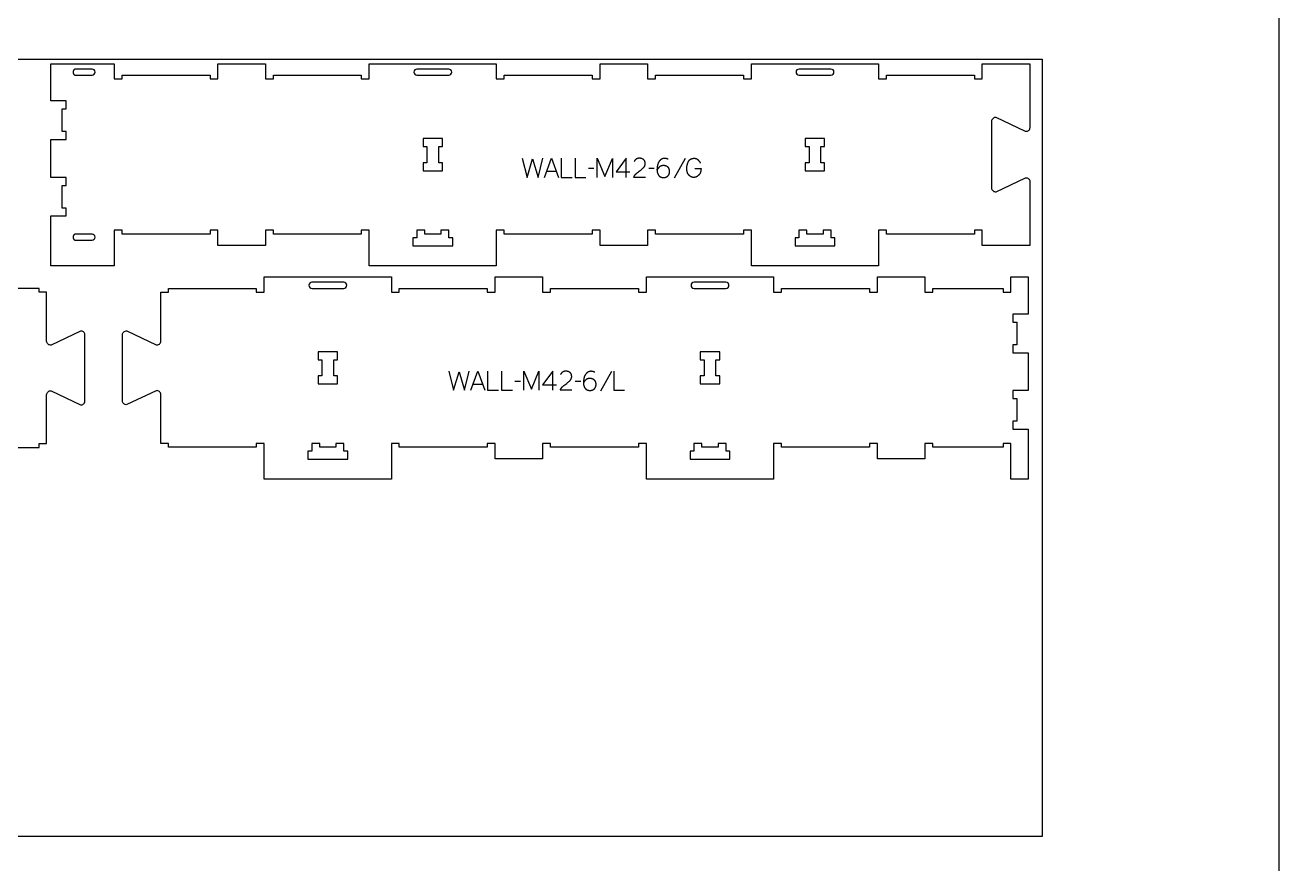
# Model space of a CAD drawing. Extents: x -4335 to -1151, y -27186 to -19593.
# Drawn here: x -3120 to -1151, y -25520 to -24203 of the extents above; entities that cross this region are included whole.
import ezdxf

# ---------------------------------------------------------------- set-up
doc = ezdxf.new("R2010")
doc.units = 0
for name, color, linetype in [('0_SHEET_SPRUCEPLY_2440X122', 1, 'CONTINUOUS'), ('1_ANYTOOL_1MMDEEP_LABELS_S', 2, 'CONTINUOUS'), ('3_ANYTOOL_CUTTHROUGH_INSID', 4, 'CONTINUOUS'), ('4_ANYTOOL_CUTTHROUGH_OUTSI', 5, 'CONTINUOUS'), ('DONOTCUT', 18, 'CONTINUOUS')]:
    doc.layers.add(name, color=color, linetype=linetype)

msp = doc.modelspace()

# ---------------------------------------------------------------- linework, layer by layer
at = {"layer": '0_SHEET_SPRUCEPLY_2440X122'}
msp.add_lwpolyline([(-1522.9, -24256.7), (-1522.9, -25476.7), (-3962.9, -25476.7), (-3962.9, -24256.7)], close=True, dxfattribs=at)
at = {"layer": '1_ANYTOOL_1MMDEEP_LABELS_S'}
for points in [[(-2339.1, -24412.3), (-2331.3, -24442.3), (-2322.9, -24413.2), (-2314.4, -24442.3), (-2306.9, -24412.3)], [(-2304.3, -24442.3), (-2293.5, -24412.3), (-2282.4, -24442.3)], [(-2278.1, -24412.3), (-2278.1, -24442.3), (-2261, -24442.3)], [(-2256.3, -24412.3), (-2256.3, -24442.3), (-2239.2, -24442.3)], [(-2226.6, -24428.4), (-2235.3, -24428.5)], [(-2221.4, -24442.3), (-2221.4, -24412.3), (-2209.4, -24440.6), (-2197.4, -24412.4), (-2197.4, -24442.3)], [(-2175.9, -24442.3), (-2175.8, -24412.2), (-2191.8, -24433.6)], [(-2145.6, -24442.2), (-2163.9, -24442.2), (-2163.8, -24441.7), (-2163.7, -24441.5), (-2163.6, -24441.3), (-2163.6, -24441.1), (-2163.5, -24440.8), (-2163.4, -24440.6), (-2163.3, -24440.4), (-2163.2, -24440.2), (-2163.1, -24440), (-2163, -24439.8), (-2162.9, -24439.6), (-2162.7, -24439.4), (-2162.6, -24439.2), (-2162.5, -24439), (-2162.4, -24438.8), (-2162.2, -24438.6), (-2162.1, -24438.4), (-2162, -24438.2), (-2161.8, -24438.1), (-2161.7, -24437.9), (-2161.6, -24437.7), (-2161.4, -24437.5), (-2161.2, -24437.3), (-2161.1, -24437.2), (-2160.9, -24437), (-2160.8, -24436.8), (-2160.6, -24436.7), (-2160.4, -24436.5), (-2160.3, -24436.3), (-2159.9, -24436), (-2158.4, -24434.8), (-2156.9, -24433.6), (-2155.4, -24432.5), (-2153.9, -24431.3), (-2153.1, -24430.8), (-2152.4, -24430.2), (-2151.7, -24429.6), (-2151, -24429), (-2150.3, -24428.5), (-2149.7, -24427.9), (-2149.1, -24427.2), (-2148.5, -24426.6), (-2148.3, -24426.5), (-2148.2, -24426.3), (-2148.1, -24426.2), (-2147.9, -24426), (-2147.8, -24425.8), (-2147.7, -24425.7), (-2147.6, -24425.5), (-2147.4, -24425.3), (-2147.3, -24425.1), (-2147.2, -24425), (-2147.1, -24424.8), (-2147, -24424.6), (-2146.9, -24424.4), (-2146.9, -24424.2), (-2146.8, -24424), (-2146.7, -24423.9), (-2146.6, -24423.7), (-2146.6, -24423.5), (-2146.5, -24423.3), (-2146.4, -24423.1), (-2146.4, -24422.9), (-2146.3, -24422.7), (-2146.3, -24422.5), (-2146.3, -24422.2), (-2146.2, -24422), (-2146.2, -24421.8), (-2146.2, -24421.6), (-2146.2, -24421.4), (-2146.1, -24421.2), (-2146.1, -24420.9), (-2146.1, -24420.7), (-2146.1, -24420.5), (-2146.1, -24420.2), (-2146.1, -24420), (-2146.1, -24419.8), (-2146.2, -24419.5), (-2146.2, -24419.3), (-2146.2, -24419.1), (-2146.2, -24418.8), (-2146.3, -24418.6), (-2146.3, -24418.4), (-2146.4, -24418.2), (-2146.4, -24418), (-2146.5, -24417.7), (-2146.5, -24417.5), (-2146.6, -24417.3), (-2146.7, -24417.1), (-2146.7, -24417), (-2146.8, -24416.8), (-2146.9, -24416.6), (-2147, -24416.4), (-2147.1, -24416.2), (-2147.2, -24416), (-2147.3, -24415.9), (-2147.4, -24415.7), (-2147.5, -24415.5), (-2147.7, -24415.4), (-2147.8, -24415.2), (-2147.9, -24415.1), (-2148.1, -24414.9), (-2148.2, -24414.8), (-2148.3, -24414.6), (-2148.5, -24414.5), (-2148.6, -24414.4), (-2148.8, -24414.2), (-2149, -24414.1), (-2149.1, -24414), (-2149.3, -24413.9), (-2149.5, -24413.8), (-2149.6, -24413.7), (-2149.8, -24413.6), (-2150, -24413.5), (-2150.2, -24413.4), (-2150.4, -24413.3), (-2150.5, -24413.2), (-2150.7, -24413.1), (-2150.9, -24413), (-2151.1, -24412.9), (-2151.3, -24412.9), (-2151.5, -24412.8), (-2151.7, -24412.7), (-2151.9, -24412.7), (-2152.1, -24412.6), (-2152.3, -24412.6), (-2152.5, -24412.5), (-2152.7, -24412.5), (-2153, -24412.4), (-2153.2, -24412.4), (-2153.4, -24412.4), (-2153.6, -24412.3), (-2153.9, -24412.3), (-2154.1, -24412.3), (-2154.3, -24412.3), (-2154.6, -24412.3), (-2155, -24412.3), (-2155.4, -24412.3), (-2155.8, -24412.3), (-2156.1, -24412.3), (-2156.5, -24412.3), (-2156.8, -24412.4), (-2157.1, -24412.4), (-2157.5, -24412.5), (-2157.8, -24412.6), (-2158.1, -24412.7), (-2158.2, -24412.7), (-2158.4, -24412.8), (-2158.6, -24412.8), (-2158.7, -24412.9), (-2158.8, -24412.9), (-2159, -24413), (-2159.1, -24413), (-2159.3, -24413.1), (-2159.4, -24413.2), (-2159.6, -24413.2), (-2159.7, -24413.3), (-2159.8, -24413.4), (-2160, -24413.5), (-2160.1, -24413.5), (-2160.2, -24413.6), (-2160.4, -24413.7), (-2160.5, -24413.8), (-2160.6, -24413.9), (-2160.8, -24414), (-2160.9, -24414.1), (-2161, -24414.2), (-2161.1, -24414.3), (-2161.2, -24414.4), (-2161.4, -24414.5), (-2161.5, -24414.6), (-2161.6, -24414.7), (-2161.7, -24414.8), (-2161.8, -24414.9), (-2161.9, -24415), (-2162, -24415.1), (-2162.1, -24415.3), (-2162.2, -24415.4), (-2162.4, -24415.6), (-2162.6, -24415.9), (-2162.8, -24416.2), (-2163, -24416.5), (-2163.2, -24416.8), (-2163.4, -24417.1), (-2163.5, -24417.4)], [(-2131.9, -24428.4), (-2140.7, -24428.5)], [(-2109.9, -24413.9), (-2110.3, -24413.8), (-2110.6, -24413.6), (-2110.9, -24413.4), (-2111.3, -24413.3), (-2111.6, -24413.2), (-2112, -24413), (-2112.3, -24412.9), (-2112.7, -24412.8), (-2113, -24412.7), (-2113.4, -24412.7), (-2113.7, -24412.6), (-2114.1, -24412.5), (-2114.4, -24412.5), (-2114.8, -24412.5), (-2115.1, -24412.4), (-2115.5, -24412.4), (-2115.8, -24412.4), (-2116.1, -24412.4), (-2116.4, -24412.5), (-2116.7, -24412.5), (-2117, -24412.5), (-2117.3, -24412.6), (-2117.6, -24412.6), (-2117.9, -24412.7), (-2118.2, -24412.7), (-2118.5, -24412.8), (-2118.8, -24412.9), (-2119, -24413), (-2119.3, -24413.1), (-2119.6, -24413.2), (-2119.8, -24413.3), (-2120.1, -24413.4), (-2120.3, -24413.5), (-2120.6, -24413.7), (-2120.8, -24413.8), (-2121.1, -24414), (-2121.3, -24414.2), (-2121.5, -24414.3), (-2121.8, -24414.5), (-2122, -24414.7), (-2122.2, -24414.9), (-2122.4, -24415.1), (-2122.6, -24415.3), (-2122.8, -24415.5), (-2123, -24415.8), (-2123.2, -24416), (-2123.4, -24416.2), (-2123.6, -24416.5), (-2124, -24417), (-2124.3, -24417.5), (-2124.7, -24418), (-2125, -24418.6), (-2125.3, -24419.1), (-2125.6, -24419.6), (-2125.8, -24420.2), (-2126, -24420.7), (-2126.3, -24421.3), (-2126.5, -24421.8), (-2126.6, -24422.4), (-2126.8, -24423), (-2126.9, -24423.5), (-2127, -24424.1), (-2127.1, -24424.7), (-2127.2, -24425.3), (-2127.5, -24427.1), (-2127.5, -24427.3), (-2127.6, -24427.6), (-2127.6, -24428), (-2127.6, -24428.3), (-2127.6, -24429), (-2127.7, -24429.9), (-2127.7, -24430.5), (-2127.6, -24431.1), (-2127.6, -24431.7), (-2127.5, -24432.2), (-2127.5, -24432.8), (-2127.4, -24433.4), (-2127.3, -24433.6), (-2127.2, -24433.9), (-2127.2, -24434.2), (-2127.1, -24434.5), (-2127, -24434.7), (-2127, -24435), (-2126.9, -24435.3), (-2126.8, -24435.5), (-2126.7, -24435.8), (-2126.6, -24436.1), (-2126.5, -24436.3), (-2126.4, -24436.6), (-2126.3, -24436.8), (-2126.2, -24437.1), (-2126, -24437.3), (-2125.9, -24437.6), (-2125.8, -24437.8), (-2125.6, -24438.1), (-2125.5, -24438.3), (-2125.4, -24438.5), (-2125.2, -24438.8), (-2125.1, -24439), (-2124.9, -24439.2), (-2124.7, -24439.4), (-2124.6, -24439.5), (-2124.6, -24439.6), (-2124.5, -24439.7), (-2124.4, -24439.8), (-2124.3, -24439.9), (-2124.2, -24440), (-2124.1, -24440.1), (-2124, -24440.2), (-2123.9, -24440.3), (-2123.8, -24440.4), (-2123.7, -24440.5), (-2123.6, -24440.6), (-2123.5, -24440.6), (-2123.4, -24440.7), (-2123.3, -24440.8), (-2123.2, -24440.9), (-2123, -24440.9), (-2122.9, -24441), (-2122.8, -24441.1), (-2122.7, -24441.2), (-2122.5, -24441.3), (-2122.2, -24441.4), (-2122, -24441.5), (-2121.7, -24441.6), (-2121.5, -24441.7), (-2121.2, -24441.8), (-2120.9, -24441.9), (-2120.6, -24442), (-2120.4, -24442.1), (-2120.1, -24442.1), (-2119.8, -24442.2), (-2119.5, -24442.3), (-2119.1, -24442.3), (-2118.8, -24442.3), (-2118.5, -24442.4), (-2118.2, -24442.4), (-2117.8, -24442.4), (-2117.5, -24442.4), (-2117.2, -24442.4), (-2117, -24442.4), (-2116.7, -24442.4), (-2116.4, -24442.4), (-2116.2, -24442.4), (-2115.9, -24442.3), (-2115.7, -24442.3), (-2115.4, -24442.3), (-2115.2, -24442.2), (-2114.9, -24442.2), (-2114.7, -24442.1), (-2114.5, -24442.1), (-2114.2, -24442), (-2114, -24441.9), (-2113.8, -24441.9), (-2113.6, -24441.8), (-2113.3, -24441.7), (-2113.1, -24441.6), (-2112.9, -24441.5), (-2112.7, -24441.4), (-2112.5, -24441.3), (-2112.3, -24441.2), (-2112.1, -24441.1), (-2111.9, -24441), (-2111.7, -24440.9), (-2111.5, -24440.7), (-2111.4, -24440.6), (-2111.2, -24440.5), (-2111, -24440.3), (-2110.8, -24440.2), (-2110.7, -24440), (-2110.5, -24439.9), (-2110.3, -24439.7), (-2110.2, -24439.5), (-2110, -24439.4), (-2109.9, -24439.2), (-2109.7, -24439), (-2109.6, -24438.8), (-2109.5, -24438.7), (-2109.4, -24438.5), (-2109.2, -24438.3), (-2109.1, -24438.1), (-2109, -24437.9), (-2108.9, -24437.7), (-2108.8, -24437.5), (-2108.7, -24437.3), (-2108.6, -24437.1), (-2108.5, -24436.9), (-2108.5, -24436.6), (-2108.4, -24436.4), (-2108.3, -24436.2), (-2108.2, -24436), (-2108.2, -24435.7), (-2108.1, -24435.5), (-2108.1, -24435.3), (-2108, -24435), (-2108, -24434.8), (-2108, -24434.5), (-2107.9, -24434.3), (-2107.9, -24434), (-2107.9, -24433.8), (-2107.9, -24433.5), (-2107.9, -24433.3), (-2107.8, -24433), (-2107.8, -24432.7), (-2107.9, -24432.5), (-2107.9, -24432.2), (-2107.9, -24431.9), (-2107.9, -24431.7), (-2107.9, -24431.4), (-2108, -24431.2), (-2108, -24430.9), (-2108, -24430.7), (-2108.1, -24430.4), (-2108.1, -24430.2), (-2108.2, -24430), (-2108.3, -24429.8), (-2108.3, -24429.5), (-2108.4, -24429.3), (-2108.5, -24429.1), (-2108.6, -24428.9), (-2108.6, -24428.7), (-2108.7, -24428.5), (-2108.8, -24428.3), (-2108.9, -24428.1), (-2109.1, -24427.9), (-2109.2, -24427.7), (-2109.3, -24427.5), (-2109.4, -24427.3), (-2109.5, -24427.2), (-2109.7, -24427), (-2109.8, -24426.8), (-2110, -24426.7), (-2110.1, -24426.5), (-2110.3, -24426.3), (-2110.4, -24426.2), (-2110.6, -24426), (-2110.8, -24425.9), (-2110.9, -24425.8), (-2111.1, -24425.6), (-2111.3, -24425.5), (-2111.5, -24425.4), (-2111.7, -24425.2), (-2111.9, -24425.1), (-2112, -24425), (-2112.2, -24424.9), (-2112.4, -24424.8), (-2112.6, -24424.7), (-2112.8, -24424.6), (-2113.1, -24424.5), (-2113.3, -24424.4), (-2113.5, -24424.4), (-2113.7, -24424.3), (-2113.9, -24424.2), (-2114.1, -24424.2), (-2114.4, -24424.1), (-2114.6, -24424), (-2114.8, -24424), (-2115.1, -24423.9), (-2115.3, -24423.9), (-2115.6, -24423.9), (-2115.8, -24423.8), (-2116.1, -24423.8), (-2116.3, -24423.8), (-2116.6, -24423.8), (-2116.8, -24423.7), (-2117.1, -24423.7), (-2117.4, -24423.7), (-2117.8, -24423.7), (-2118.3, -24423.7), (-2118.5, -24423.8), (-2118.7, -24423.8), (-2119, -24423.8), (-2119.2, -24423.8), (-2119.4, -24423.9), (-2119.6, -24423.9), (-2119.8, -24423.9), (-2120, -24424), (-2120.2, -24424), (-2120.4, -24424.1), (-2120.6, -24424.1), (-2120.8, -24424.2), (-2121, -24424.2), (-2121.2, -24424.3), (-2121.4, -24424.4), (-2121.6, -24424.4), (-2121.8, -24424.5), (-2121.9, -24424.6), (-2122.1, -24424.7), (-2122.3, -24424.8), (-2122.4, -24424.9), (-2122.6, -24424.9), (-2122.8, -24425), (-2122.9, -24425.1), (-2123.1, -24425.3), (-2123.3, -24425.4), (-2123.4, -24425.5), (-2123.6, -24425.6), (-2123.7, -24425.7), (-2123.9, -24425.8), (-2124, -24426), (-2124.2, -24426.1), (-2124.4, -24426.4), (-2124.7, -24426.7), (-2125, -24427), (-2125.3, -24427.3), (-2125.5, -24427.6), (-2125.8, -24427.9), (-2126, -24428.3), (-2126.3, -24428.6), (-2126.5, -24429), (-2126.7, -24429.4), (-2127, -24429.8), (-2127.2, -24430.2), (-2127.4, -24430.7), (-2127.6, -24431.1)], [(-2083.5, -24412.7), (-2100.6, -24443.5)], [(-2068.2, -24428.5), (-2058.5, -24428.5), (-2058.5, -24429.3), (-2058.6, -24430.1), (-2058.6, -24430.5), (-2058.7, -24430.9), (-2058.7, -24431.3), (-2058.8, -24431.7), (-2058.8, -24432), (-2058.9, -24432.4), (-2059, -24432.8), (-2059.1, -24433.1), (-2059.2, -24433.4), (-2059.3, -24433.8), (-2059.4, -24434.1), (-2059.5, -24434.4), (-2059.6, -24434.8), (-2059.7, -24435.1), (-2059.9, -24435.4), (-2060, -24435.7), (-2060.1, -24436), (-2060.3, -24436.2), (-2060.5, -24436.5), (-2060.6, -24436.8), (-2060.8, -24437.1), (-2061, -24437.3), (-2061.2, -24437.6), (-2061.3, -24437.8), (-2061.5, -24438.1), (-2061.8, -24438.3), (-2062, -24438.5), (-2062.2, -24438.8), (-2062.4, -24439), (-2062.6, -24439.2), (-2062.8, -24439.4), (-2063.1, -24439.6), (-2063.3, -24439.8), (-2063.5, -24440), (-2063.8, -24440.1), (-2064, -24440.3), (-2064.2, -24440.5), (-2064.5, -24440.6), (-2064.7, -24440.8), (-2064.9, -24440.9), (-2065.2, -24441), (-2065.4, -24441.2), (-2065.6, -24441.3), (-2065.9, -24441.4), (-2066.1, -24441.5), (-2066.4, -24441.6), (-2066.6, -24441.7), (-2066.8, -24441.8), (-2067.1, -24441.9), (-2067.3, -24441.9), (-2067.6, -24442), (-2067.8, -24442.1), (-2068.1, -24442.1), (-2068.3, -24442.2), (-2068.6, -24442.2), (-2068.8, -24442.2), (-2069.1, -24442.3), (-2069.4, -24442.3), (-2069.6, -24442.3), (-2069.9, -24442.3), (-2070.1, -24442.3), (-2070.4, -24442.3), (-2070.6, -24442.3), (-2070.9, -24442.3), (-2071.2, -24442.2), (-2071.4, -24442.2), (-2071.7, -24442.2), (-2071.9, -24442.1), (-2072.2, -24442.1), (-2072.4, -24442), (-2072.6, -24441.9), (-2072.9, -24441.8), (-2073.1, -24441.8), (-2073.4, -24441.7), (-2073.6, -24441.6), (-2073.8, -24441.5), (-2074.1, -24441.3), (-2074.3, -24441.2), (-2074.6, -24441.1), (-2074.8, -24441), (-2075, -24440.8), (-2075.2, -24440.7), (-2075.5, -24440.5), (-2075.7, -24440.4), (-2075.9, -24440.2), (-2076.1, -24440), (-2076.4, -24439.8), (-2076.6, -24439.6), (-2076.8, -24439.4), (-2077, -24439.2), (-2077.2, -24439), (-2077.5, -24438.8), (-2077.7, -24438.6), (-2077.9, -24438.3), (-2078.1, -24438.1), (-2078.3, -24437.8), (-2078.4, -24437.6), (-2078.6, -24437.3), (-2078.8, -24437.1), (-2079, -24436.8), (-2079.1, -24436.5), (-2079.3, -24436.2), (-2079.4, -24435.9), (-2079.5, -24435.6), (-2079.7, -24435.3), (-2079.8, -24434.9), (-2079.9, -24434.6), (-2080, -24434.3), (-2080.1, -24433.9), (-2080.2, -24433.6), (-2080.3, -24433.2), (-2080.4, -24432.8), (-2080.5, -24432.5), (-2080.6, -24432.1), (-2080.6, -24431.7), (-2080.7, -24431.3), (-2080.7, -24430.9), (-2080.8, -24430.4), (-2080.8, -24429.6), (-2080.9, -24428.7), (-2080.9, -24427.8), (-2080.9, -24427.1), (-2080.8, -24426.4), (-2080.8, -24425.8), (-2080.7, -24425.1), (-2080.6, -24424.4), (-2080.5, -24423.8), (-2080.4, -24423.1), (-2080.2, -24422.4), (-2080, -24421.8), (-2079.8, -24421.1), (-2079.6, -24420.5), (-2079.4, -24419.8), (-2079.1, -24419.2), (-2078.8, -24418.6), (-2078.5, -24417.9), (-2078.2, -24417.3), (-2078, -24417), (-2077.9, -24416.7), (-2077.7, -24416.4), (-2077.5, -24416.1), (-2077.3, -24415.9), (-2077.2, -24415.7), (-2077.1, -24415.6), (-2077, -24415.5), (-2076.9, -24415.3), (-2076.8, -24415.2), (-2076.6, -24415.1), (-2076.5, -24415), (-2076.4, -24414.9), (-2076.3, -24414.8), (-2076.2, -24414.7), (-2076.1, -24414.5), (-2075.9, -24414.4), (-2075.8, -24414.3), (-2075.7, -24414.2), (-2075.6, -24414.1), (-2075.4, -24414), (-2075.3, -24414), (-2075.2, -24413.9), (-2075, -24413.8), (-2074.9, -24413.7), (-2074.8, -24413.6), (-2074.6, -24413.5), (-2074.5, -24413.5), (-2074.3, -24413.4), (-2074.2, -24413.3), (-2074, -24413.2), (-2073.9, -24413.2), (-2073.7, -24413.1), (-2073.6, -24413), (-2073.4, -24413), (-2073.3, -24412.9), (-2073.1, -24412.9), (-2072.8, -24412.8), (-2072.5, -24412.7), (-2072.1, -24412.6), (-2071.8, -24412.5), (-2071.4, -24412.4), (-2071.1, -24412.4), (-2070.7, -24412.3), (-2070.3, -24412.3), (-2070, -24412.3), (-2069.6, -24412.3), (-2069.2, -24412.3), (-2069, -24412.3), (-2068.7, -24412.3), (-2068.5, -24412.3), (-2068.3, -24412.3), (-2068.1, -24412.3), (-2067.9, -24412.3), (-2067.7, -24412.4), (-2067.5, -24412.4), (-2067.3, -24412.4), (-2067.1, -24412.5), (-2066.9, -24412.5), (-2066.7, -24412.6), (-2066.5, -24412.6), (-2066.3, -24412.7), (-2066.1, -24412.8), (-2065.9, -24412.8), (-2065.7, -24412.9), (-2065.6, -24413), (-2065.4, -24413.1), (-2065.2, -24413.2), (-2065, -24413.2), (-2064.9, -24413.3), (-2064.7, -24413.4), (-2064.5, -24413.5), (-2064.4, -24413.7), (-2064.2, -24413.8), (-2064.1, -24413.9), (-2063.9, -24414), (-2063.8, -24414.1), (-2063.6, -24414.3), (-2063.5, -24414.4), (-2063.3, -24414.5), (-2063.1, -24414.8), (-2062.8, -24415.1), (-2062.5, -24415.4), (-2062.3, -24415.7), (-2062, -24416), (-2061.8, -24416.3), (-2061.5, -24416.6), (-2061.3, -24417), (-2061.1, -24417.3), (-2060.9, -24417.6), (-2060.6, -24417.9), (-2060.4, -24418.3), (-2060.2, -24418.6), (-2060, -24419), (-2059.9, -24419.3), (-2059.7, -24419.7)], [(-2300.9, -24432.7), (-2286, -24432.7)], [(-2191.8, -24433.6), (-2170.1, -24433.6)], [(-2454.6, -24746.4), (-2446.9, -24776.4), (-2438.4, -24747.3), (-2429.9, -24776.4), (-2422.4, -24746.4)], [(-2419.9, -24776.4), (-2409, -24746.4), (-2397.9, -24776.4)], [(-2393.6, -24746.4), (-2393.6, -24776.4), (-2376.5, -24776.4)], [(-2371.8, -24746.4), (-2371.8, -24776.4), (-2354.7, -24776.4)], [(-2342.1, -24762.6), (-2350.9, -24762.6)], [(-2336.9, -24776.4), (-2336.9, -24746.4), (-2324.9, -24774.8), (-2312.9, -24746.6), (-2312.9, -24776.4)], [(-2291.4, -24776.4), (-2291.3, -24746.4), (-2307.4, -24767.8)], [(-2261.2, -24776.4), (-2279.5, -24776.4), (-2279.3, -24775.9), (-2279.2, -24775.7), (-2279.1, -24775.5), (-2279.1, -24775.2), (-2279, -24775), (-2278.9, -24774.8), (-2278.8, -24774.6), (-2278.7, -24774.4), (-2278.6, -24774.2), (-2278.5, -24774), (-2278.4, -24773.8), (-2278.2, -24773.6), (-2278.1, -24773.4), (-2278, -24773.2), (-2277.9, -24773), (-2277.8, -24772.8), (-2277.6, -24772.6), (-2277.5, -24772.4), (-2277.3, -24772.2), (-2277.2, -24772), (-2277.1, -24771.9), (-2276.9, -24771.7), (-2276.8, -24771.5), (-2276.6, -24771.3), (-2276.4, -24771.2), (-2276.3, -24771), (-2276.1, -24770.8), (-2275.9, -24770.7), (-2275.8, -24770.5), (-2275.4, -24770.2), (-2273.9, -24769), (-2272.4, -24767.8), (-2270.9, -24766.6), (-2269.4, -24765.5), (-2268.6, -24765), (-2267.9, -24764.4), (-2267.2, -24763.8), (-2266.5, -24763.2), (-2265.8, -24762.6), (-2265.2, -24762), (-2264.6, -24761.4), (-2264, -24760.8), (-2263.8, -24760.6), (-2263.7, -24760.5), (-2263.6, -24760.3), (-2263.4, -24760.2), (-2263.3, -24760), (-2263.2, -24759.8), (-2263.1, -24759.7), (-2262.9, -24759.5), (-2262.8, -24759.3), (-2262.7, -24759.1), (-2262.6, -24759), (-2262.5, -24758.8), (-2262.5, -24758.6), (-2262.4, -24758.4), (-2262.3, -24758.2), (-2262.2, -24758), (-2262.1, -24757.8), (-2262.1, -24757.6), (-2262, -24757.4), (-2262, -24757.2), (-2261.9, -24757), (-2261.9, -24756.8), (-2261.8, -24756.6), (-2261.8, -24756.4), (-2261.7, -24756.2), (-2261.7, -24756), (-2261.7, -24755.8), (-2261.7, -24755.6), (-2261.6, -24755.3), (-2261.6, -24755.1), (-2261.6, -24754.9), (-2261.6, -24754.7), (-2261.6, -24754.4), (-2261.6, -24754.2), (-2261.6, -24753.9), (-2261.7, -24753.7), (-2261.7, -24753.5), (-2261.7, -24753.2), (-2261.7, -24753), (-2261.8, -24752.8), (-2261.8, -24752.6), (-2261.9, -24752.3), (-2261.9, -24752.1), (-2262, -24751.9), (-2262, -24751.7), (-2262.1, -24751.5), (-2262.2, -24751.3), (-2262.3, -24751.1), (-2262.3, -24750.9), (-2262.4, -24750.8), (-2262.5, -24750.6), (-2262.6, -24750.4), (-2262.7, -24750.2), (-2262.8, -24750), (-2262.9, -24749.9), (-2263, -24749.7), (-2263.2, -24749.6), (-2263.3, -24749.4), (-2263.4, -24749.2), (-2263.6, -24749.1), (-2263.7, -24749), (-2263.8, -24748.8), (-2264, -24748.7), (-2264.2, -24748.5), (-2264.3, -24748.4), (-2264.5, -24748.3), (-2264.6, -24748.2), (-2264.8, -24748.1), (-2265, -24747.9), (-2265.1, -24747.8), (-2265.3, -24747.7), (-2265.5, -24747.6), (-2265.7, -24747.5), (-2265.9, -24747.4), (-2266, -24747.4), (-2266.2, -24747.3), (-2266.4, -24747.2), (-2266.6, -24747.1), (-2266.8, -24747), (-2267, -24747), (-2267.2, -24746.9), (-2267.4, -24746.8), (-2267.6, -24746.8), (-2267.8, -24746.7), (-2268, -24746.7), (-2268.3, -24746.7), (-2268.5, -24746.6), (-2268.7, -24746.6), (-2268.9, -24746.5), (-2269.1, -24746.5), (-2269.4, -24746.5), (-2269.6, -24746.5), (-2269.8, -24746.5), (-2270.1, -24746.5), (-2270.5, -24746.4), (-2270.9, -24746.5), (-2271.3, -24746.5), (-2271.6, -24746.5), (-2272, -24746.5), (-2272.3, -24746.6), (-2272.6, -24746.6), (-2273, -24746.7), (-2273.3, -24746.8), (-2273.6, -24746.8), (-2273.8, -24746.9), (-2273.9, -24746.9), (-2274.1, -24747), (-2274.2, -24747), (-2274.4, -24747.1), (-2274.5, -24747.2), (-2274.6, -24747.2), (-2274.8, -24747.3), (-2274.9, -24747.4), (-2275.1, -24747.4), (-2275.2, -24747.5), (-2275.3, -24747.6), (-2275.5, -24747.6), (-2275.6, -24747.7), (-2275.7, -24747.8), (-2275.9, -24747.9), (-2276, -24748), (-2276.1, -24748.1), (-2276.3, -24748.2), (-2276.4, -24748.2), (-2276.5, -24748.3), (-2276.6, -24748.4), (-2276.7, -24748.5), (-2276.9, -24748.6), (-2277, -24748.7), (-2277.1, -24748.9), (-2277.2, -24749), (-2277.3, -24749.1), (-2277.4, -24749.2), (-2277.5, -24749.3), (-2277.6, -24749.4), (-2277.7, -24749.6), (-2277.9, -24749.8), (-2278.1, -24750.1), (-2278.3, -24750.4), (-2278.5, -24750.6), (-2278.7, -24750.9), (-2278.9, -24751.2), (-2279, -24751.5)], [(-2247.4, -24762.6), (-2256.2, -24762.6)], [(-2225.4, -24748.1), (-2225.8, -24747.9), (-2226.1, -24747.8), (-2226.5, -24747.6), (-2226.8, -24747.5), (-2227.1, -24747.3), (-2227.5, -24747.2), (-2227.8, -24747.1), (-2228.2, -24747), (-2228.5, -24746.9), (-2228.9, -24746.8), (-2229.2, -24746.8), (-2229.6, -24746.7), (-2229.9, -24746.7), (-2230.3, -24746.6), (-2230.6, -24746.6), (-2231, -24746.6), (-2231.3, -24746.6), (-2231.6, -24746.6), (-2231.9, -24746.6), (-2232.2, -24746.7), (-2232.5, -24746.7), (-2232.8, -24746.7), (-2233.1, -24746.8), (-2233.4, -24746.8), (-2233.7, -24746.9), (-2234, -24747), (-2234.3, -24747.1), (-2234.5, -24747.2), (-2234.8, -24747.3), (-2235.1, -24747.4), (-2235.3, -24747.5), (-2235.6, -24747.6), (-2235.8, -24747.7), (-2236.1, -24747.9), (-2236.3, -24748), (-2236.6, -24748.2), (-2236.8, -24748.3), (-2237, -24748.5), (-2237.3, -24748.7), (-2237.5, -24748.9), (-2237.7, -24749.1), (-2237.9, -24749.3), (-2238.1, -24749.5), (-2238.3, -24749.7), (-2238.5, -24749.9), (-2238.7, -24750.2), (-2238.9, -24750.4), (-2239.1, -24750.7), (-2239.5, -24751.2), (-2239.9, -24751.7), (-2240.2, -24752.2), (-2240.5, -24752.8), (-2240.8, -24753.3), (-2241.1, -24753.8), (-2241.3, -24754.4), (-2241.6, -24754.9), (-2241.8, -24755.5), (-2242, -24756), (-2242.1, -24756.6), (-2242.3, -24757.1), (-2242.4, -24757.7), (-2242.6, -24758.3), (-2242.7, -24758.9), (-2242.7, -24759.4), (-2243, -24761.2), (-2243, -24761.5), (-2243.1, -24761.8), (-2243.1, -24762.1), (-2243.1, -24762.5), (-2243.1, -24763.2), (-2243.2, -24764.1), (-2243.2, -24764.7), (-2243.1, -24765.3), (-2243.1, -24765.8), (-2243, -24766.4), (-2243, -24767), (-2242.9, -24767.5), (-2242.8, -24767.8), (-2242.7, -24768.1), (-2242.7, -24768.4), (-2242.6, -24768.6), (-2242.5, -24768.9), (-2242.5, -24769.2), (-2242.4, -24769.4), (-2242.3, -24769.7), (-2242.2, -24770), (-2242.1, -24770.2), (-2242, -24770.5), (-2241.9, -24770.7), (-2241.8, -24771), (-2241.7, -24771.3), (-2241.5, -24771.5), (-2241.4, -24771.7), (-2241.3, -24772), (-2241.2, -24772.2), (-2241, -24772.5), (-2240.9, -24772.7), (-2240.7, -24773), (-2240.6, -24773.2), (-2240.4, -24773.4), (-2240.2, -24773.6), (-2240.1, -24773.7), (-2240.1, -24773.8), (-2240, -24773.9), (-2239.9, -24774), (-2239.8, -24774.1), (-2239.7, -24774.2), (-2239.6, -24774.3), (-2239.5, -24774.4), (-2239.4, -24774.5), (-2239.3, -24774.6), (-2239.2, -24774.7), (-2239.1, -24774.7), (-2239, -24774.8), (-2238.9, -24774.9), (-2238.8, -24775), (-2238.7, -24775.1), (-2238.6, -24775.1), (-2238.4, -24775.2), (-2238.3, -24775.3), (-2238.2, -24775.3), (-2238, -24775.5), (-2237.7, -24775.6), (-2237.5, -24775.7), (-2237.2, -24775.8), (-2237, -24775.9), (-2236.7, -24776), (-2236.4, -24776.1), (-2236.1, -24776.2), (-2235.9, -24776.3), (-2235.6, -24776.3), (-2235.3, -24776.4), (-2235, -24776.4), (-2234.7, -24776.5), (-2234.3, -24776.5), (-2234, -24776.5), (-2233.7, -24776.6), (-2233.3, -24776.6), (-2233, -24776.6), (-2232.7, -24776.6), (-2232.5, -24776.6), (-2232.2, -24776.6), (-2231.9, -24776.6), (-2231.7, -24776.5), (-2231.4, -24776.5), (-2231.2, -24776.5), (-2230.9, -24776.4), (-2230.7, -24776.4), (-2230.4, -24776.4), (-2230.2, -24776.3), (-2230, -24776.2), (-2229.7, -24776.2), (-2229.5, -24776.1), (-2229.3, -24776), (-2229.1, -24776), (-2228.9, -24775.9), (-2228.6, -24775.8), (-2228.4, -24775.7), (-2228.2, -24775.6), (-2228, -24775.5), (-2227.8, -24775.4), (-2227.6, -24775.3), (-2227.4, -24775.2), (-2227.2, -24775), (-2227.1, -24774.9), (-2226.9, -24774.8), (-2226.7, -24774.6), (-2226.5, -24774.5), (-2226.3, -24774.4), (-2226.2, -24774.2), (-2226, -24774), (-2225.9, -24773.9), (-2225.7, -24773.7), (-2225.5, -24773.5), (-2225.4, -24773.4), (-2225.3, -24773.2), (-2225.1, -24773), (-2225, -24772.8), (-2224.9, -24772.6), (-2224.7, -24772.5), (-2224.6, -24772.3), (-2224.5, -24772.1), (-2224.4, -24771.9), (-2224.3, -24771.7), (-2224.2, -24771.5), (-2224.1, -24771.2), (-2224, -24771), (-2224, -24770.8), (-2223.9, -24770.6), (-2223.8, -24770.4), (-2223.7, -24770.1), (-2223.7, -24769.9), (-2223.6, -24769.7), (-2223.6, -24769.4), (-2223.5, -24769.2), (-2223.5, -24769), (-2223.5, -24768.7), (-2223.4, -24768.5), (-2223.4, -24768.2), (-2223.4, -24768), (-2223.4, -24767.7), (-2223.4, -24767.4), (-2223.4, -24767.2), (-2223.4, -24766.9), (-2223.4, -24766.6), (-2223.4, -24766.4), (-2223.4, -24766.1), (-2223.4, -24765.8), (-2223.4, -24765.6), (-2223.5, -24765.3), (-2223.5, -24765.1), (-2223.5, -24764.9), (-2223.6, -24764.6), (-2223.6, -24764.4), (-2223.7, -24764.2), (-2223.8, -24763.9), (-2223.8, -24763.7), (-2223.9, -24763.5), (-2224, -24763.3), (-2224.1, -24763.1), (-2224.2, -24762.9), (-2224.2, -24762.7), (-2224.3, -24762.5), (-2224.4, -24762.3), (-2224.6, -24762.1), (-2224.7, -24761.9), (-2224.8, -24761.7), (-2224.9, -24761.5), (-2225, -24761.3), (-2225.2, -24761.2), (-2225.3, -24761), (-2225.5, -24760.8), (-2225.6, -24760.7), (-2225.8, -24760.5), (-2225.9, -24760.4), (-2226.1, -24760.2), (-2226.3, -24760.1), (-2226.5, -24759.9), (-2226.6, -24759.8), (-2226.8, -24759.7), (-2227, -24759.5), (-2227.2, -24759.4), (-2227.4, -24759.3), (-2227.6, -24759.2), (-2227.7, -24759.1), (-2227.9, -24759), (-2228.2, -24758.9), (-2228.4, -24758.8), (-2228.6, -24758.7), (-2228.8, -24758.6), (-2229, -24758.5), (-2229.2, -24758.5), (-2229.4, -24758.4), (-2229.7, -24758.3), (-2229.9, -24758.3), (-2230.1, -24758.2), (-2230.3, -24758.2), (-2230.6, -24758.1), (-2230.8, -24758.1), (-2231.1, -24758), (-2231.3, -24758), (-2231.6, -24758), (-2231.8, -24757.9), (-2232.1, -24757.9), (-2232.3, -24757.9), (-2232.6, -24757.9), (-2232.9, -24757.9), (-2233.3, -24757.9), (-2233.8, -24757.9), (-2234, -24757.9), (-2234.2, -24758), (-2234.5, -24758), (-2234.7, -24758), (-2234.9, -24758), (-2235.1, -24758.1), (-2235.3, -24758.1), (-2235.5, -24758.1), (-2235.7, -24758.2), (-2235.9, -24758.2), (-2236.1, -24758.3), (-2236.3, -24758.4), (-2236.5, -24758.4), (-2236.7, -24758.5), (-2236.9, -24758.5), (-2237.1, -24758.6), (-2237.3, -24758.7), (-2237.4, -24758.8), (-2237.6, -24758.9), (-2237.8, -24758.9), (-2238, -24759), (-2238.1, -24759.1), (-2238.3, -24759.2), (-2238.5, -24759.3), (-2238.6, -24759.4), (-2238.8, -24759.5), (-2238.9, -24759.7), (-2239.1, -24759.8), (-2239.2, -24759.9), (-2239.4, -24760), (-2239.5, -24760.1), (-2239.7, -24760.3), (-2239.9, -24760.5), (-2240.2, -24760.8), (-2240.5, -24761.1), (-2240.8, -24761.4), (-2241, -24761.8), (-2241.3, -24762.1), (-2241.5, -24762.5), (-2241.8, -24762.8), (-2242, -24763.2), (-2242.3, -24763.6), (-2242.5, -24764), (-2242.7, -24764.4), (-2242.9, -24764.9), (-2243.1, -24765.3)], [(-2199, -24746.9), (-2216.2, -24777.7)], [(-2195.5, -24746.4), (-2195.5, -24776.4), (-2178.4, -24776.4)], [(-2416.4, -24766.9), (-2401.5, -24766.9)], [(-2307.4, -24767.8), (-2285.6, -24767.8)]]:
    msp.add_lwpolyline(points, dxfattribs=at)
at = {"layer": '3_ANYTOOL_CUTTHROUGH_INSID', "color": 4}
for points in [[(-3014.6, -24272.3), (-3040.3, -24272.3), (-3040.4, -24272.3), (-3040.5, -24272.3), (-3040.6, -24272.3), (-3040.7, -24272.3), (-3040.8, -24272.3), (-3040.9, -24272.4), (-3041, -24272.4), (-3041.1, -24272.4), (-3041.2, -24272.4), (-3041.3, -24272.4), (-3041.4, -24272.5), (-3041.5, -24272.5), (-3041.6, -24272.5), (-3041.7, -24272.6), (-3041.8, -24272.6), (-3041.9, -24272.7), (-3042, -24272.7), (-3042.1, -24272.8), (-3042.2, -24272.8), (-3042.3, -24272.9), (-3042.4, -24272.9), (-3042.4, -24273), (-3042.5, -24273), (-3042.6, -24273.1), (-3042.7, -24273.2), (-3042.8, -24273.3), (-3042.9, -24273.3), (-3043, -24273.4), (-3043, -24273.5), (-3043.1, -24273.6), (-3043.2, -24273.7), (-3043.2, -24273.7), (-3043.3, -24273.8), (-3043.4, -24273.9), (-3043.5, -24274), (-3043.5, -24274.1), (-3043.6, -24274.2), (-3043.6, -24274.3), (-3043.7, -24274.4), (-3043.7, -24274.5), (-3043.8, -24274.6), (-3043.8, -24274.7), (-3043.9, -24274.8), (-3043.9, -24274.9), (-3044, -24275), (-3044, -24275.1), (-3044.1, -24275.2), (-3044.1, -24275.3), (-3044.1, -24275.4), (-3044.2, -24275.5), (-3044.2, -24275.7), (-3044.2, -24275.8), (-3044.2, -24275.9), (-3044.3, -24276), (-3044.3, -24276.1), (-3044.3, -24276.2), (-3044.3, -24276.3), (-3044.3, -24276.4), (-3044.3, -24276.5), (-3044.3, -24276.6), (-3044.3, -24276.7), (-3044.4, -24276.8), (-3044.4, -24276.9), (-3044.4, -24277.1), (-3044.4, -24277.2), (-3044.4, -24277.3), (-3044.3, -24277.4), (-3044.3, -24277.5), (-3044.3, -24277.6), (-3044.3, -24277.7), (-3044.3, -24277.8), (-3044.3, -24277.9), (-3044.3, -24278), (-3044.3, -24278.1), (-3044.2, -24278.2), (-3044.2, -24278.3), (-3044.2, -24278.5), (-3044.2, -24278.6), (-3044.1, -24278.7), (-3044.1, -24278.8), (-3044.1, -24278.9), (-3044, -24279), (-3044, -24279.1), (-3043.9, -24279.2), (-3043.9, -24279.3), (-3043.8, -24279.4), (-3043.8, -24279.5), (-3043.7, -24279.6), (-3043.7, -24279.7), (-3043.6, -24279.8), (-3043.6, -24279.9), (-3043.5, -24280), (-3043.5, -24280.1), (-3043.4, -24280.2), (-3043.3, -24280.3), (-3043.2, -24280.4), (-3043.2, -24280.5), (-3043.1, -24280.5), (-3043, -24280.6), (-3043, -24280.7), (-3042.9, -24280.8), (-3042.8, -24280.9), (-3042.7, -24280.9), (-3042.6, -24281), (-3042.5, -24281.1), (-3042.4, -24281.1), (-3042.4, -24281.2), (-3042.3, -24281.2), (-3042.2, -24281.3), (-3042.1, -24281.4), (-3042, -24281.4), (-3041.9, -24281.5), (-3041.8, -24281.5), (-3041.7, -24281.5), (-3041.6, -24281.6), (-3041.5, -24281.6), (-3041.4, -24281.6), (-3041.3, -24281.7), (-3041.2, -24281.7), (-3041.1, -24281.7), (-3041, -24281.7), (-3040.9, -24281.8), (-3040.8, -24281.8), (-3040.7, -24281.8), (-3040.6, -24281.8), (-3040.5, -24281.8), (-3040.4, -24281.8), (-3040.3, -24281.8), (-3014.6, -24281.8, 1)], [(-2454.6, -24272.3), (-2504.6, -24272.3, 1), (-2504.6, -24281.8), (-2454.6, -24281.8, 1)], [(-1854.6, -24272.3), (-1904.6, -24272.3, 1), (-1904.6, -24281.8), (-1854.6, -24281.8, 1)], [(-3014.6, -24540.8, 1), (-3014.6, -24531.3), (-3040.3, -24531.3), (-3040.4, -24531.3), (-3040.5, -24531.3), (-3040.6, -24531.3), (-3040.7, -24531.3), (-3040.8, -24531.3), (-3040.9, -24531.4), (-3041, -24531.4), (-3041.1, -24531.4), (-3041.2, -24531.4), (-3041.3, -24531.4), (-3041.4, -24531.5), (-3041.5, -24531.5), (-3041.6, -24531.5), (-3041.7, -24531.6), (-3041.8, -24531.6), (-3041.9, -24531.7), (-3042, -24531.7), (-3042.1, -24531.8), (-3042.2, -24531.8), (-3042.3, -24531.9), (-3042.4, -24531.9), (-3042.4, -24532), (-3042.5, -24532), (-3042.6, -24532.1), (-3042.7, -24532.2), (-3042.8, -24532.3), (-3042.9, -24532.3), (-3043, -24532.4), (-3043, -24532.5), (-3043.1, -24532.6), (-3043.2, -24532.7), (-3043.2, -24532.7), (-3043.3, -24532.8), (-3043.4, -24532.9), (-3043.5, -24533), (-3043.5, -24533.1), (-3043.6, -24533.2), (-3043.6, -24533.3), (-3043.7, -24533.4), (-3043.7, -24533.5), (-3043.8, -24533.6), (-3043.8, -24533.7), (-3043.9, -24533.8), (-3043.9, -24533.9), (-3044, -24534), (-3044, -24534.1), (-3044.1, -24534.2), (-3044.1, -24534.3), (-3044.1, -24534.4), (-3044.2, -24534.5), (-3044.2, -24534.7), (-3044.2, -24534.8), (-3044.2, -24534.9), (-3044.3, -24535), (-3044.3, -24535.1), (-3044.3, -24535.2), (-3044.3, -24535.3), (-3044.3, -24535.4), (-3044.3, -24535.5), (-3044.3, -24535.6), (-3044.3, -24535.7), (-3044.4, -24535.8), (-3044.4, -24535.9), (-3044.4, -24536.1), (-3044.4, -24536.2), (-3044.4, -24536.3), (-3044.3, -24536.4), (-3044.3, -24536.5), (-3044.3, -24536.6), (-3044.3, -24536.7), (-3044.3, -24536.8), (-3044.3, -24536.9), (-3044.3, -24537), (-3044.3, -24537.1), (-3044.2, -24537.2), (-3044.2, -24537.3), (-3044.2, -24537.5), (-3044.2, -24537.6), (-3044.1, -24537.7), (-3044.1, -24537.8), (-3044.1, -24537.9), (-3044, -24538), (-3044, -24538.1), (-3043.9, -24538.2), (-3043.9, -24538.3), (-3043.8, -24538.4), (-3043.8, -24538.5), (-3043.7, -24538.6), (-3043.7, -24538.7), (-3043.6, -24538.8), (-3043.6, -24538.9), (-3043.5, -24539), (-3043.5, -24539.1), (-3043.4, -24539.2), (-3043.3, -24539.3), (-3043.2, -24539.4), (-3043.2, -24539.5), (-3043.1, -24539.5), (-3043, -24539.6), (-3043, -24539.7), (-3042.9, -24539.8), (-3042.8, -24539.9), (-3042.7, -24539.9), (-3042.6, -24540), (-3042.5, -24540.1), (-3042.4, -24540.1), (-3042.4, -24540.2), (-3042.3, -24540.2), (-3042.2, -24540.3), (-3042.1, -24540.4), (-3042, -24540.4), (-3041.9, -24540.5), (-3041.8, -24540.5), (-3041.7, -24540.5), (-3041.6, -24540.6), (-3041.5, -24540.6), (-3041.4, -24540.6), (-3041.3, -24540.7), (-3041.2, -24540.7), (-3041.1, -24540.7), (-3041, -24540.7), (-3040.9, -24540.8), (-3040.8, -24540.8), (-3040.7, -24540.8), (-3040.6, -24540.8), (-3040.5, -24540.8), (-3040.4, -24540.8), (-3040.3, -24540.8)], [(-2619.4, -24606.9), (-2669.4, -24606.9, 1), (-2669.4, -24616.4), (-2619.4, -24616.4, 1)], [(-2019.4, -24606.9), (-2069.4, -24606.9, 1), (-2069.4, -24616.4), (-2019.4, -24616.4, 1)]]:
    msp.add_lwpolyline(points, format="xyb", close=True, dxfattribs=at)
for points in [[(-2470.4, -24419.3), (-2470.4, -24393.8), (-2464.4, -24393.8), (-2464.4, -24381.3), (-2494.9, -24381.3), (-2494.9, -24393.8), (-2488.9, -24393.8), (-2488.9, -24419.3), (-2494.9, -24419.3), (-2494.9, -24431.8), (-2464.4, -24431.8), (-2464.4, -24419.3)], [(-1870.4, -24419.3), (-1870.4, -24393.8), (-1864.4, -24393.8), (-1864.4, -24381.3), (-1894.9, -24381.3), (-1894.9, -24393.8), (-1888.9, -24393.8), (-1888.9, -24419.3), (-1894.9, -24419.3), (-1894.9, -24431.8), (-1864.4, -24431.8), (-1864.4, -24419.3)], [(-2492.4, -24531.3), (-2492.4, -24525.3), (-2504.9, -24525.3), (-2504.9, -24537.3), (-2510.9, -24537.3), (-2510.9, -24549.8), (-2448.4, -24549.8), (-2448.4, -24537.3), (-2454.4, -24537.3), (-2454.4, -24525.3), (-2466.9, -24525.3), (-2466.9, -24531.3)], [(-1892.4, -24531.3), (-1892.4, -24525.3), (-1904.9, -24525.3), (-1904.9, -24537.3), (-1910.9, -24537.3), (-1910.9, -24549.8), (-1848.4, -24549.8), (-1848.4, -24537.3), (-1854.4, -24537.3), (-1854.4, -24525.3), (-1866.9, -24525.3), (-1866.9, -24531.3)], [(-2635.2, -24753.9), (-2635.2, -24728.4), (-2629.2, -24728.4), (-2629.2, -24715.9), (-2659.7, -24715.9), (-2659.7, -24728.4), (-2653.7, -24728.4), (-2653.7, -24753.9), (-2659.7, -24753.9), (-2659.7, -24766.4), (-2629.2, -24766.4), (-2629.2, -24753.9)], [(-2035.2, -24753.9), (-2035.2, -24728.4), (-2029.2, -24728.4), (-2029.2, -24715.9), (-2059.7, -24715.9), (-2059.7, -24728.4), (-2053.7, -24728.4), (-2053.7, -24753.9), (-2059.7, -24753.9), (-2059.7, -24766.4), (-2029.2, -24766.4), (-2029.2, -24753.9)], [(-2657.2, -24865.9), (-2657.2, -24859.9), (-2669.7, -24859.9), (-2669.7, -24871.9), (-2675.7, -24871.9), (-2675.7, -24884.4), (-2613.2, -24884.4), (-2613.2, -24871.9), (-2619.2, -24871.9), (-2619.2, -24859.9), (-2631.7, -24859.9), (-2631.7, -24865.9)], [(-2057.2, -24865.9), (-2057.2, -24859.9), (-2069.7, -24859.9), (-2069.7, -24871.9), (-2075.7, -24871.9), (-2075.7, -24884.4), (-2013.2, -24884.4), (-2013.2, -24871.9), (-2019.2, -24871.9), (-2019.2, -24859.9), (-2031.7, -24859.9), (-2031.7, -24865.9)]]:
    msp.add_lwpolyline(points, close=True, dxfattribs=at)
at = {"layer": '4_ANYTOOL_CUTTHROUGH_OUTSI', "color": 5}
for points in [[(-1549, -24443, -0.218884), (-1544.4, -24444.3, -0.220464), (-1542.4, -24448.6), (-1542.4, -24525.6), (-1542.4, -24549.3), (-1616.9, -24549.3), (-1616.9, -24525.3), (-1629.4, -24525.3), (-1629.4, -24531.3), (-1767.4, -24531.3), (-1767.4, -24525.3), (-1779.9, -24525.3), (-1779.9, -24525.6), (-1779.9, -24581.3), (-1979.4, -24581.3), (-1979.4, -24525.6), (-1979.4, -24525.3), (-1991.9, -24525.3), (-1991.9, -24531.3), (-2129.9, -24531.3), (-2129.9, -24525.3), (-2142.4, -24525.3), (-2142.4, -24549.3), (-2216.9, -24549.3), (-2216.9, -24525.3), (-2229.4, -24525.3), (-2229.4, -24531.3), (-2367.4, -24531.3), (-2367.4, -24525.3), (-2379.9, -24525.3), (-2379.9, -24525.6), (-2379.9, -24581.3), (-2579.4, -24581.3), (-2579.4, -24525.6), (-2579.4, -24525.3), (-2591.9, -24525.3), (-2591.9, -24531.3), (-2729.9, -24531.3), (-2729.9, -24525.3), (-2742.4, -24525.3), (-2742.4, -24549.3), (-2816.9, -24549.3), (-2816.9, -24525.3), (-2829.4, -24525.3), (-2829.4, -24531.3), (-2967.4, -24531.3), (-2967.4, -24525.3), (-2979.9, -24525.3), (-2979.9, -24581.3), (-3079.4, -24581.3), (-3079.4, -24561.6), (-3079.4, -24549.6), (-3079.4, -24502.8), (-3055.4, -24502.8), (-3055.4, -24490.3), (-3061.4, -24490.3), (-3061.4, -24454.8), (-3055.4, -24454.8), (-3055.4, -24442.3), (-3079.4, -24442.3), (-3079.4, -24382.8), (-3055.4, -24382.8), (-3055.4, -24370.3), (-3061.4, -24370.3), (-3061.4, -24334.8), (-3055.4, -24334.8), (-3055.4, -24322.3), (-3079.4, -24322.3), (-3079.4, -24263.8), (-2979.9, -24263.8), (-2979.9, -24287.6), (-2979.9, -24287.8), (-2967.4, -24287.8), (-2967.4, -24281.8), (-2829.4, -24281.8), (-2829.4, -24287.8), (-2816.9, -24287.8), (-2816.9, -24263.8), (-2742.4, -24263.8), (-2742.4, -24287.8), (-2729.9, -24287.8), (-2729.9, -24281.8), (-2591.9, -24281.8), (-2591.9, -24287.8), (-2579.4, -24287.8), (-2579.4, -24287.6), (-2579.4, -24263.8), (-2379.9, -24263.8), (-2379.9, -24287.8), (-2367.4, -24287.8), (-2367.4, -24281.8), (-2229.4, -24281.8), (-2229.4, -24287.8), (-2216.9, -24287.8), (-2216.9, -24263.8), (-2142.4, -24263.8), (-2142.4, -24287.8), (-2129.9, -24287.8), (-2129.9, -24281.8), (-1991.9, -24281.8), (-1991.9, -24287.8), (-1979.4, -24287.8), (-1979.4, -24263.8), (-1779.9, -24263.8), (-1779.9, -24287.8), (-1767.4, -24287.8), (-1767.4, -24281.8), (-1629.4, -24281.8), (-1629.4, -24287.8), (-1616.9, -24287.8), (-1616.9, -24263.8), (-1542.4, -24263.8), (-1542.4, -24364.5), (-1542.4, -24364.5, -0.461625), (-1549, -24370.1), (-1595, -24348.3), (-1595.1, -24348.3), (-1595.1, -24348.3, 0.220464), (-1600.1, -24349.7, 0.220464), (-1602.4, -24354.4), (-1602.4, -24458.7, 0.220464), (-1600.1, -24463.4, 0.220464), (-1595.1, -24464.8), (-1595, -24464.8), (-1595, -24464.8), (-1549, -24443)], [(-1584.4, -24616.4), (-1584.4, -24622.4), (-1571.9, -24622.4), (-1571.9, -24598.4), (-1544.9, -24598.4), (-1544.9, -24656.9), (-1568.9, -24656.9), (-1568.9, -24669.4), (-1562.9, -24669.4), (-1562.9, -24704.9), (-1568.9, -24704.9), (-1568.9, -24717.4), (-1544.9, -24717.4), (-1544.9, -24776.9), (-1568.9, -24776.9), (-1568.9, -24789.4), (-1562.9, -24789.4), (-1562.9, -24824.9), (-1568.9, -24824.9), (-1568.9, -24837.4), (-1544.9, -24837.4), (-1544.9, -24915.9), (-1571.9, -24915.9), (-1571.9, -24859.9), (-1584.4, -24859.9), (-1584.4, -24865.9), (-1594.4, -24865.9), (-1694.7, -24865.9), (-1694.7, -24859.9), (-1707.2, -24859.9), (-1707.2, -24883.9), (-1781.7, -24883.9), (-1781.7, -24859.9), (-1794.2, -24859.9), (-1794.2, -24865.9), (-1932.2, -24865.9), (-1932.2, -24859.9), (-1944.7, -24859.9), (-1944.7, -24860.1), (-1944.7, -24915.9), (-2144.2, -24915.9), (-2144.2, -24859.9), (-2156.7, -24859.9), (-2156.7, -24865.9), (-2194.4, -24865.9), (-2294.7, -24865.9), (-2294.7, -24859.9), (-2307.2, -24859.9), (-2307.2, -24883.9), (-2381.7, -24883.9), (-2381.7, -24859.9), (-2394.2, -24859.9), (-2394.2, -24865.9), (-2532.2, -24865.9), (-2532.2, -24859.9), (-2544.7, -24859.9), (-2544.7, -24860.1), (-2544.7, -24915.9), (-2744.2, -24915.9), (-2744.2, -24860.1), (-2744.2, -24859.9), (-2756.7, -24859.9), (-2756.7, -24865.9), (-2794.4, -24865.9), (-2894.7, -24865.9), (-2894.7, -24859.9), (-2906.7, -24859.9), (-2906.7, -24783.2), (-2906.7, -24783.2, 0.463455), (-2914, -24777), (-2914, -24777), (-2914, -24777.1), (-2960, -24798.9), (-2960, -24798.9, -0.461625), (-2966.7, -24793.2), (-2966.7, -24689, -0.461625), (-2960, -24683.3), (-2914, -24705.2), (-2914, -24705.2), (-2914, -24705.2, 0.463455), (-2906.7, -24699), (-2906.7, -24622.4), (-2894.7, -24622.4), (-2894.7, -24616.4), (-2794.4, -24616.4), (-2756.7, -24616.4), (-2756.7, -24622.4), (-2744.2, -24622.4), (-2744.2, -24598.4), (-2544.7, -24598.4), (-2544.7, -24622.4), (-2532.2, -24622.4), (-2532.2, -24616.4), (-2394.2, -24616.4), (-2394.2, -24622.4), (-2381.7, -24622.4), (-2381.7, -24598.4), (-2307.2, -24598.4), (-2307.2, -24622.1), (-2307.2, -24622.4), (-2294.7, -24622.4), (-2294.7, -24616.4), (-2194.4, -24616.4), (-2156.7, -24616.4), (-2156.7, -24622.4), (-2144.2, -24622.4), (-2144.2, -24622.1), (-2144.2, -24598.4), (-1944.7, -24598.4), (-1944.7, -24622.1), (-1944.7, -24622.4), (-1932.2, -24622.4), (-1932.2, -24616.4), (-1794.2, -24616.4), (-1794.2, -24622.4), (-1781.7, -24622.4), (-1781.7, -24598.4), (-1707.2, -24598.4), (-1707.2, -24622.1), (-1707.2, -24622.4), (-1694.7, -24622.4), (-1694.7, -24616.4), (-1594.4, -24616.4), (-1584.4, -24616.4)]]:
    msp.add_lwpolyline(points, format="xyb", close=True, dxfattribs=at)
msp.add_lwpolyline([(-3198.2, -24866.1), (-3097.9, -24866.1), (-3097.9, -24860.1), (-3085.9, -24860.1), (-3085.9, -24783.4), (-3085.9, -24783.4, -0.463455), (-3078.6, -24777.3), (-3078.6, -24777.3), (-3078.6, -24777.3), (-3032.6, -24799.1), (-3032.6, -24799.1, 0.461625), (-3025.9, -24793.5), (-3025.9, -24689.2, 0.461625), (-3032.6, -24683.6), (-3078.6, -24705.4), (-3078.6, -24705.4), (-3078.6, -24705.4, -0.463455), (-3085.9, -24699.3), (-3085.9, -24622.6), (-3097.9, -24622.6), (-3097.9, -24616.6), (-3235.9, -24616.6)], format="xyb", dxfattribs=at)
at = {"layer": 'DONOTCUT'}
msp.add_lwpolyline([(-1151.2, -27186.1), (-4334.6, -27186.1), (-4334.6, -19592.7), (-1151.2, -19592.7)], close=True, dxfattribs=at)

doc.saveas('drawing.dxf')
